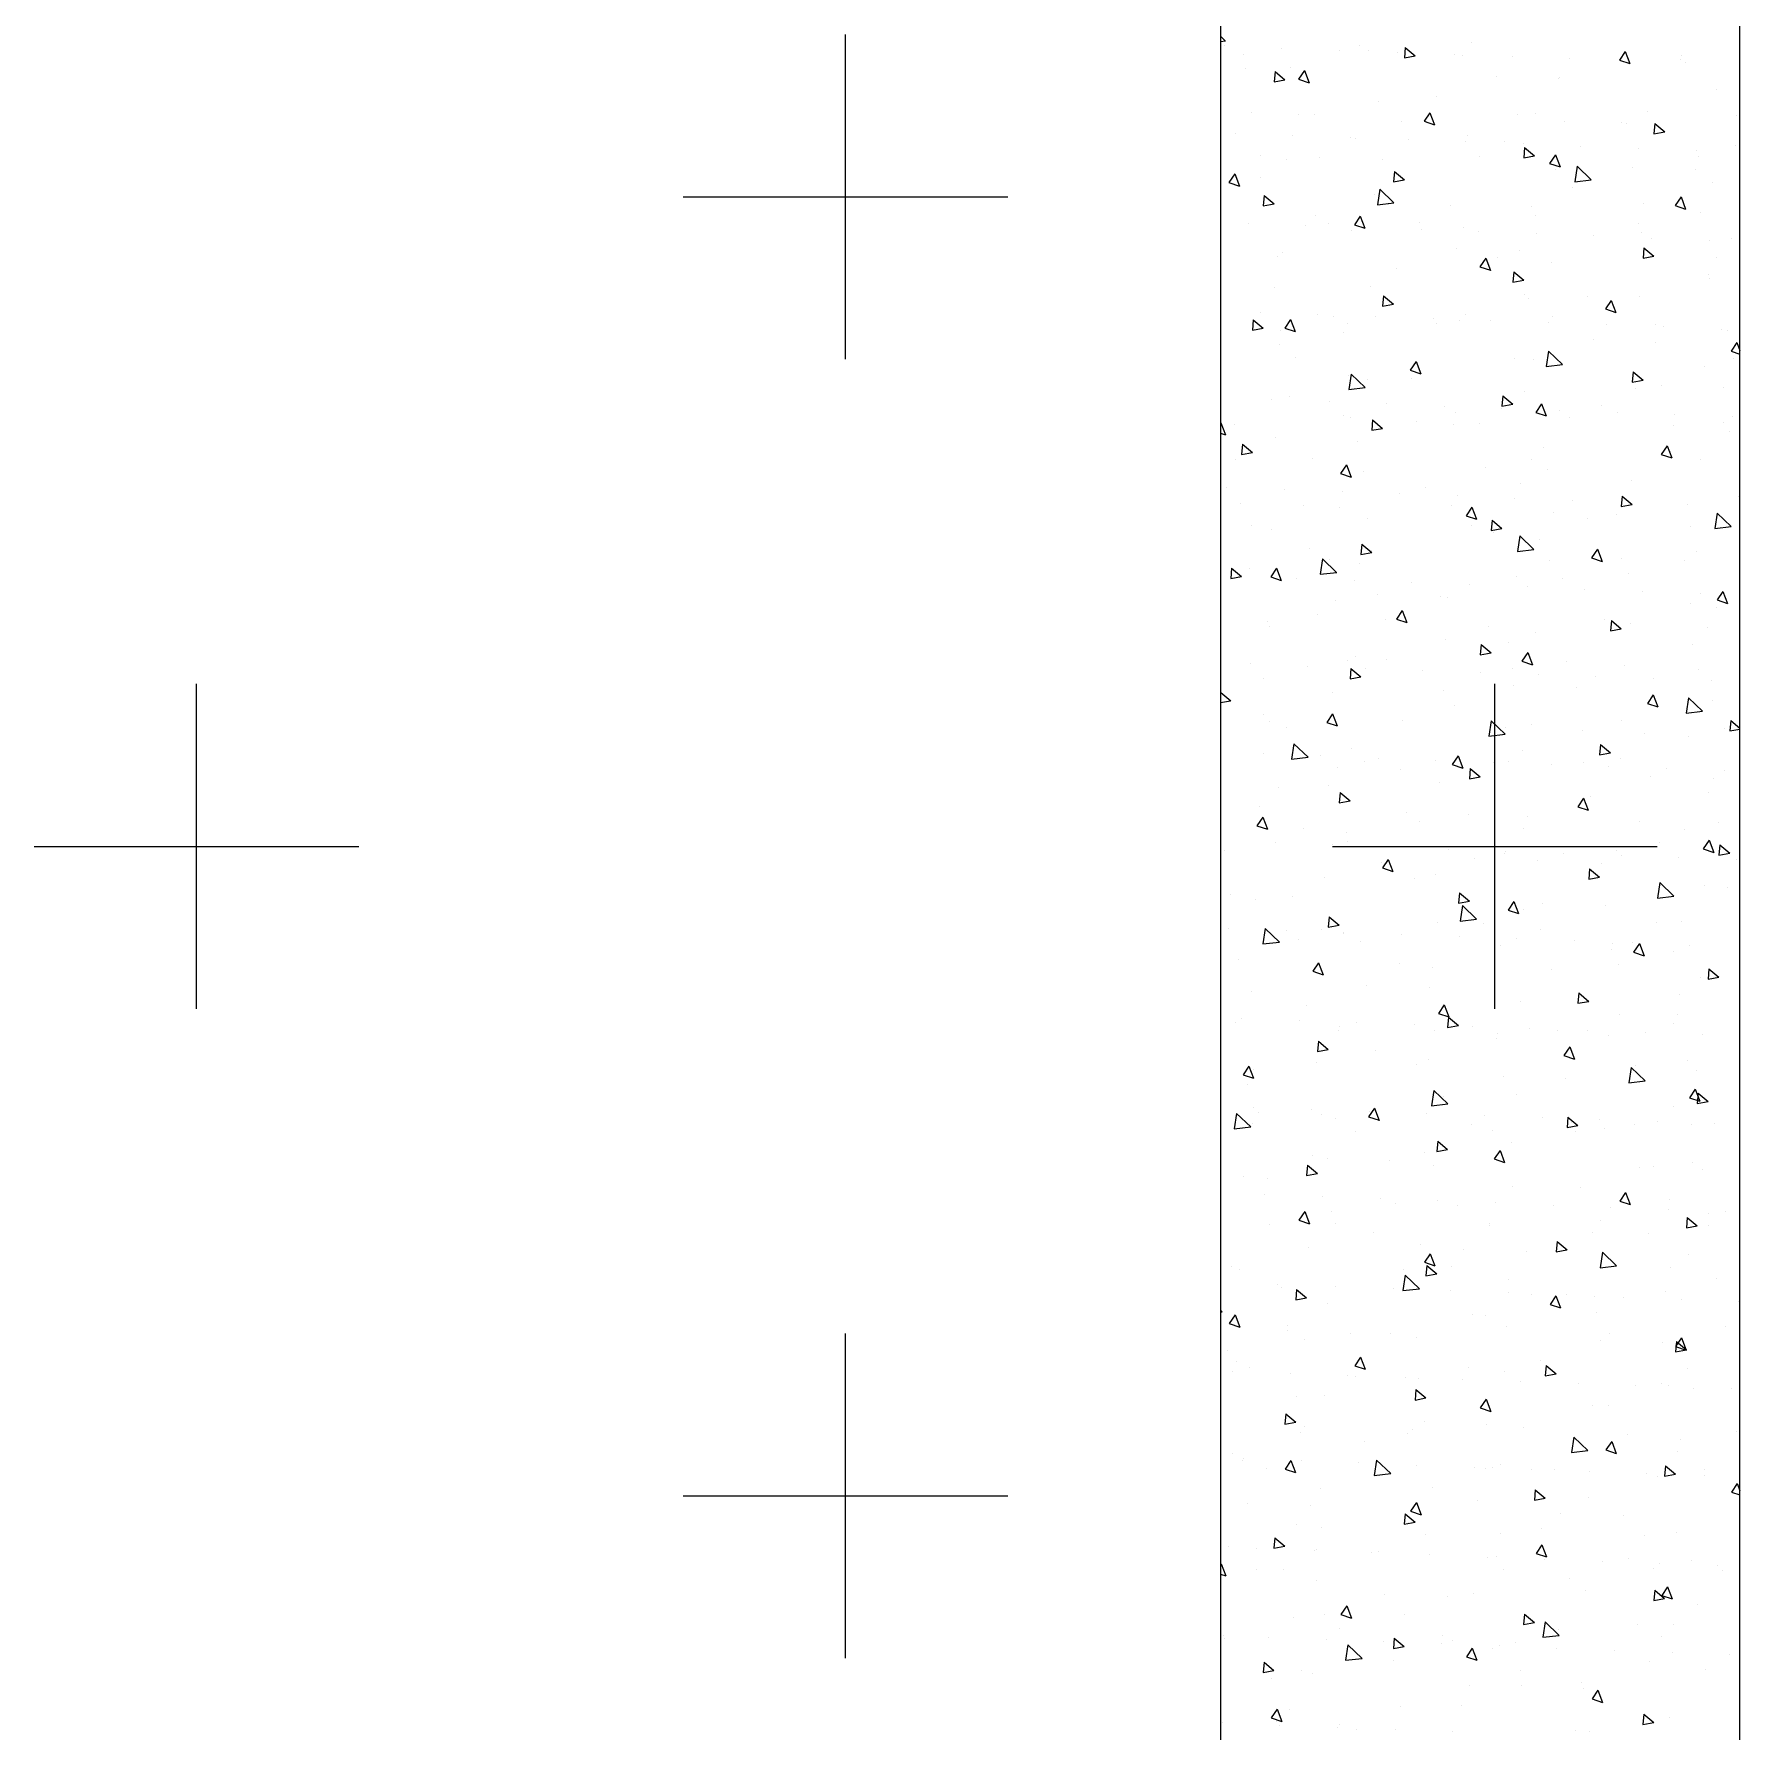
# Model space of a CAD drawing. Header units: millimetres. Extents: x 331487 to 517269, y 198509 to 399936.
# Drawn here: x 413910 to 414895, y 384957 to 385937 of the extents above; entities that cross this region are included whole.
import ezdxf

# ---------------------------------------------------------------- set-up
doc = ezdxf.new("R2010")
doc.units = ezdxf.units.MM
doc.header["$MEASUREMENT"] = 0
doc.layers.add('BEAM', color=1, linetype='Continuous', lineweight=5)
doc.layers.add('COLUMN', color=6, linetype='Continuous')

msp = doc.modelspace()

# ---------------------------------------------------------------- linework, layer by layer
at = {"layer": 'BEAM', "color": 253, "linetype": 'Continuous', "ltscale": 750}
for p, q in [((414378.55, 385749.49), (414378.55, 385936.99)), ((414284.8, 385843.24), (414472.3, 385843.24)), ((414003.55, 385374.49), (414003.55, 385561.99)), ((414753.55, 385374.49), (414753.55, 385561.99)), ((413909.8, 385468.24), (414097.3, 385468.24)), ((414659.8, 385468.24), (414847.3, 385468.24)), ((414378.55, 384999.49), (414378.55, 385186.99)), ((414284.8, 385093.24), (414472.3, 385093.24))]:
    msp.add_line(p, q, dxfattribs=at)
at = {"layer": 'COLUMN'}
for p, q in [((414595.13, 386854.03), (414595.13, 383579.03)), ((414895.13, 383579.03), (414895.13, 386854.03))]:
    msp.add_line(p, q, dxfattribs=at)
at = {"layer": 'COLUMN', "color": 2, "linetype": 'Continuous'}
for p, q in [((414595.13, 385936), (414597.9, 385933.34)), ((414595.13, 385933.01), (414597.91, 385933.34)), ((414597.2, 385930.45), (414597.2, 385930.45)), ((414608.2, 385925.23), (414608.2, 385925.23)), ((414630.49, 385929.24), (414630.49, 385929.24)), ((414663.78, 385928.02), (414663.78, 385928.02)), ((414675.34, 385930.54), (414675.34, 385930.54)), ((414680.41, 385927.8), (414680.41, 385927.8)), ((414697.07, 385926.81), (414697.07, 385926.81)), ((414701.84, 385929.62), (414701.31, 385923.64)), ((414701.31, 385923.65), (414707.58, 385924.8)), ((414701.84, 385929.62), (414707.58, 385924.8)), ((414730.36, 385925.59), (414730.36, 385925.59)), ((414734.83, 385924.94), (414734.83, 385924.94)), ((414739.87, 385932.15), (414739.87, 385932.15)), ((414763.65, 385924.37), (414763.65, 385924.37)), ((414828.86, 385927.24), (414825.51, 385922.26)), ((414828.86, 385927.24), (414831.55, 385920.24)), ((414861.46, 385924.64), (414861.46, 385924.64)), ((414894.89, 385926.27), (414894.89, 385926.27)), ((414609.84, 385917.26), (414609.84, 385917.26)), ((414626.62, 385915.75), (414626.1, 385909.77)), ((414626.62, 385915.75), (414632.36, 385910.93)), ((414635.69, 385918.14), (414635.69, 385918.14)), ((414643.57, 385916.21), (414640.22, 385911.23)), ((414643.57, 385916.21), (414646.26, 385909.21)), ((414796.94, 385923.16), (414796.94, 385923.16)), ((414825.51, 385922.27), (414831.55, 385920.24)), ((414830.23, 385921.94), (414830.23, 385921.94)), ((414861.02, 385922.33), (414861.02, 385922.33)), ((414863.51, 385920.73), (414863.51, 385920.73)), ((414626.09, 385909.77), (414632.36, 385910.93)), ((414640.22, 385911.24), (414646.26, 385909.21)), ((414754.3, 385913.06), (414754.3, 385913.06)), ((414790.45, 385911.79), (414790.45, 385911.79)), ((414790.7, 385912.26), (414790.7, 385912.26)), ((414881.46, 385905.19), (414881.46, 385905.19)), ((414686.52, 385898.24), (414686.52, 385898.24)), ((414719.85, 385901.5), (414719.85, 385901.5)), ((414613.13, 385892.23), (414613.13, 385892.23)), ((414640.17, 385890.87), (414640.17, 385890.87)), ((414649.28, 385890.96), (414649.28, 385890.96)), ((414699.84, 385886.75), (414699.84, 385886.75)), ((414716.09, 385891.88), (414712.73, 385886.9)), ((414712.73, 385886.91), (414718.77, 385884.88)), ((414716.09, 385891.88), (414718.78, 385884.88)), ((414766.8, 385890.58), (414766.8, 385890.58)), ((414777.27, 385891.17), (414777.27, 385891.17)), ((414793.74, 385886.76), (414793.74, 385886.76)), ((414826.47, 385886.45), (414826.47, 385886.45)), ((414829.89, 385885.48), (414829.89, 385885.48)), ((414841.8, 385892.78), (414841.8, 385892.78)), ((414846, 385885.65), (414845.48, 385879.67)), ((414846, 385885.65), (414851.75, 385880.82)), ((414893.43, 385890.28), (414893.43, 385890.28)), ((414603.6, 385879.94), (414603.6, 385879.94)), ((414636.89, 385878.73), (414636.89, 385878.73)), ((414670.18, 385877.51), (414670.18, 385877.51)), ((414673.09, 385877.16), (414673.09, 385877.16)), ((414703.47, 385876.3), (414703.47, 385876.3)), ((414736.76, 385875.08), (414736.76, 385875.08)), ((414737.62, 385878.77), (414737.62, 385878.77)), ((414759.29, 385875.19), (414759.29, 385875.19)), ((414845.47, 385879.67), (414851.74, 385880.83)), ((414618.21, 385866.91), (414618.21, 385866.91)), ((414652.58, 385865.92), (414652.58, 385865.92)), ((414744.84, 385866.62), (414744.84, 385866.62)), ((414770.05, 385873.86), (414770.05, 385873.86)), ((414770.25, 385865.79), (414776.52, 385866.95)), ((414770.78, 385871.77), (414770.26, 385865.79)), ((414770.78, 385871.77), (414776.53, 385866.95)), ((414788.6, 385867.55), (414785.25, 385862.57)), ((414788.6, 385867.55), (414791.29, 385860.54)), ((414803.34, 385872.65), (414803.34, 385872.65)), ((414836.63, 385871.43), (414836.63, 385871.43)), ((414869.92, 385870.22), (414869.92, 385870.22)), ((414871.47, 385866.32), (414871.47, 385866.32)), ((414892.63, 385872.89), (414892.63, 385872.89)), ((414603.31, 385856.52), (414599.96, 385851.54)), ((414603.31, 385856.52), (414606, 385849.52)), ((414633.43, 385864.76), (414633.43, 385864.76)), ((414688.72, 385864.65), (414688.72, 385864.65)), ((414695.56, 385857.9), (414695.04, 385851.92)), ((414695.56, 385857.9), (414701.31, 385853.07)), ((414785.25, 385862.58), (414791.29, 385860.55)), ((414788.45, 385858.87), (414788.45, 385858.87)), ((414801.17, 385860.92), (414799.79, 385852.02)), ((414801.16, 385860.92), (414809.28, 385853.13)), ((414833.18, 385860.45), (414833.18, 385860.45)), ((414869.33, 385859.18), (414869.33, 385859.18)), ((414599.95, 385851.55), (414606, 385849.52)), ((414618.12, 385854.36), (414618.12, 385854.36)), ((414687.2, 385847.66), (414685.82, 385838.76)), ((414687.2, 385847.66), (414695.32, 385839.87)), ((414695.03, 385851.92), (414701.3, 385853.08)), ((414798.73, 385848.88), (414798.73, 385848.88)), ((414799.79, 385852.02), (414809.28, 385853.13)), ((414879.2, 385851.8), (414879.2, 385851.8)), ((414619.81, 385838.04), (414626.08, 385839.2)), ((414620.34, 385844.02), (414619.82, 385838.04)), ((414620.34, 385844.02), (414626.09, 385839.2)), ((414684.26, 385844.86), (414684.26, 385844.86)), ((414685.82, 385838.76), (414695.32, 385839.87)), ((414692.02, 385839.61), (414692.02, 385839.61)), ((414728.16, 385838.34), (414728.16, 385838.34)), ((414775.02, 385837.79), (414775.02, 385837.79)), ((414839.55, 385839.4), (414839.55, 385839.4)), ((414861.12, 385843.21), (414857.76, 385838.24)), ((414857.76, 385838.24), (414863.8, 385836.22)), ((414861.12, 385843.21), (414863.81, 385836.21)), ((414611.1, 385828.01), (414611.1, 385828.01)), ((414644.39, 385826.79), (414644.39, 385826.79)), ((414650.18, 385832.56), (414650.18, 385832.56)), ((414657.56, 385828.05), (414657.56, 385828.05)), ((414675.83, 385832.19), (414672.47, 385827.21)), ((414672.47, 385827.22), (414678.51, 385825.19)), ((414675.83, 385832.19), (414678.51, 385825.19)), ((414677.68, 385825.57), (414677.68, 385825.57)), ((414709.85, 385828.43), (414709.85, 385828.43)), ((414776.81, 385832.26), (414776.81, 385832.26)), ((414836.48, 385828.13), (414836.48, 385828.13)), ((414872.63, 385834.14), (414872.63, 385834.14)), ((414670.83, 385823.78), (414670.83, 385823.78)), ((414710.97, 385824.36), (414710.97, 385824.36)), ((414735.36, 385825.39), (414735.36, 385825.39)), ((414744.26, 385823.14), (414744.26, 385823.14)), ((414777.55, 385821.93), (414777.55, 385821.93)), ((414810.84, 385820.71), (414810.84, 385820.71)), ((414838.17, 385822.58), (414838.17, 385822.58)), ((414844.12, 385819.49), (414844.12, 385819.49)), ((414877.41, 385818.28), (414877.41, 385818.28)), ((414890.38, 385819.51), (414890.38, 385819.51)), ((414628.22, 385808.59), (414628.22, 385808.59)), ((414631.18, 385811.37), (414631.18, 385811.37)), ((414731.46, 385813.31), (414731.46, 385813.31)), ((414748.34, 385807.86), (414744.99, 385802.88)), ((414748.34, 385807.86), (414751.03, 385800.85)), ((414754.85, 385808.3), (414754.85, 385808.3)), ((414767.6, 385812.04), (414767.6, 385812.04)), ((414839.73, 385813.92), (414839.2, 385807.94)), ((414839.2, 385807.94), (414845.46, 385809.1)), ((414839.73, 385813.92), (414845.47, 385809.1)), ((414881.48, 385808), (414881.48, 385808)), ((414697, 385801.74), (414697, 385801.74)), ((414744.98, 385802.88), (414751.03, 385800.86)), ((414764.51, 385800.04), (414763.98, 385794.07)), ((414764.51, 385800.04), (414770.25, 385795.22)), ((414786.19, 385805.49), (414786.19, 385805.49)), ((414876.95, 385798.42), (414876.95, 385798.42)), ((414877.61, 385796.27), (414877.61, 385796.27)), ((414626.43, 385791.2), (414626.43, 385791.2)), ((414682.01, 385791.48), (414682.01, 385791.48)), ((414689.29, 385786.17), (414688.76, 385780.19)), ((414689.29, 385786.17), (414695.03, 385781.35)), ((414763.98, 385794.07), (414770.25, 385795.23)), ((414770.9, 385787), (414770.9, 385787)), ((414618.14, 385776.66), (414618.14, 385776.66)), ((414688.76, 385780.19), (414695.03, 385781.35)), ((414772.76, 385784.41), (414772.76, 385784.41)), ((414807.04, 385785.73), (414807.04, 385785.73)), ((414820.86, 385783.52), (414817.5, 385778.55)), ((414817.5, 385778.55), (414823.54, 385776.53)), ((414820.86, 385783.52), (414823.54, 385776.52)), ((414837.29, 385786.02), (414837.29, 385786.02)), ((414614.07, 385772.29), (414613.54, 385766.32)), ((414613.54, 385766.32), (414619.81, 385767.47)), ((414614.07, 385772.29), (414619.81, 385767.47)), ((414635.56, 385772.5), (414632.21, 385767.52)), ((414632.21, 385767.53), (414638.25, 385765.5)), ((414635.56, 385772.5), (414638.25, 385765.49)), ((414651.43, 385775.45), (414651.43, 385775.45)), ((414660.19, 385774.24), (414660.19, 385774.24)), ((414668.58, 385770.39), (414668.58, 385770.39)), ((414684.72, 385774.23), (414684.72, 385774.23)), ((414718.01, 385773.01), (414718.01, 385773.01)), ((414719.86, 385770.11), (414719.86, 385770.11)), ((414733.11, 385772), (414733.11, 385772)), ((414736.44, 385775.43), (414736.44, 385775.43)), ((414751.3, 385771.8), (414751.3, 385771.8)), ((414784.59, 385770.58), (414784.59, 385770.58)), ((414786.82, 385773.94), (414786.82, 385773.94)), ((414817.88, 385769.37), (414817.88, 385769.37)), ((414846.49, 385769.81), (414846.49, 385769.81)), ((414851.17, 385768.15), (414851.17, 385768.15)), ((414884.46, 385766.93), (414884.46, 385766.93)), ((414628.92, 385757.99), (414628.92, 385757.99)), ((414629.73, 385766.17), (414629.73, 385766.17)), ((414665.88, 385764.89), (414665.88, 385764.89)), ((414810.34, 385760.69), (414810.34, 385760.69)), ((414846.49, 385759.42), (414846.49, 385759.42)), ((414888.12, 385766.12), (414888.12, 385766.12)), ((414893.37, 385759.19), (414890.02, 385754.22)), ((414893.37, 385759.19), (414895.13, 385754.6)), ((414595.28, 385754.6), (414595.28, 385754.6)), ((414638.23, 385750.28), (414638.23, 385750.28)), ((414708.08, 385748.16), (414704.72, 385743.19)), ((414708.08, 385748.16), (414710.77, 385741.16)), ((414764.86, 385749.98), (414764.86, 385749.98)), ((414775.88, 385749.13), (414775.88, 385749.13)), ((414784.61, 385754.19), (414783.24, 385745.3)), ((414783.94, 385752.11), (414783.94, 385752.11)), ((414784.61, 385754.2), (414792.73, 385746.41)), ((414890.01, 385754.22), (414895.13, 385752.5)), ((414891.49, 385749.69), (414891.49, 385749.69)), ((414669.17, 385739.86), (414669.17, 385739.86)), ((414670.65, 385740.93), (414669.27, 385732.04)), ((414670.65, 385740.94), (414678.76, 385733.15)), ((414679.75, 385738.1), (414679.75, 385738.1)), ((414704.72, 385743.19), (414710.76, 385741.17)), ((414705.32, 385738.59), (414705.32, 385738.59)), ((414783.24, 385745.3), (414792.73, 385746.4)), ((414832.92, 385736.22), (414839.19, 385737.37)), ((414833.45, 385742.19), (414832.93, 385736.22)), ((414833.45, 385742.19), (414839.2, 385737.37)), ((414874.69, 385745.04), (414874.69, 385745.04)), ((414634.72, 385728.29), (414634.72, 385728.29)), ((414669.27, 385732.04), (414678.77, 385733.14)), ((414758.23, 385728.32), (414757.71, 385722.34)), ((414758.23, 385728.32), (414763.98, 385723.5)), ((414770.51, 385731.02), (414770.51, 385731.02)), ((414835.04, 385732.64), (414835.04, 385732.64)), ((414849.78, 385734.39), (414849.78, 385734.39)), ((414885.93, 385733.11), (414885.93, 385733.11)), ((414624.54, 385726.15), (414624.54, 385726.15)), ((414657.83, 385724.93), (414657.83, 385724.93)), ((414691.12, 385723.72), (414691.12, 385723.72)), ((414724.41, 385722.5), (414724.41, 385722.5)), ((414730.85, 385718.62), (414730.85, 385718.62)), ((414757.7, 385722.34), (414763.97, 385723.5)), ((414757.7, 385721.29), (414757.7, 385721.29)), ((414780.59, 385723.83), (414777.24, 385718.86)), ((414777.24, 385718.86), (414783.28, 385716.83)), ((414780.59, 385723.83), (414783.28, 385716.83)), ((414790.99, 385720.07), (414790.99, 385720.07)), ((414815.33, 385722.82), (414815.33, 385722.82)), ((414824.28, 385718.85), (414824.28, 385718.85)), ((414857.57, 385717.64), (414857.57, 385717.64)), ((414595.3, 385712.81), (414595.13, 385712.55)), ((414595.3, 385712.81), (414597.99, 385705.8)), ((414603.24, 385712.08), (414603.24, 385712.08)), ((414666.32, 385717.01), (414666.32, 385717.01)), ((414670.2, 385715.92), (414670.2, 385715.92)), ((414682.48, 385708.47), (414688.75, 385709.62)), ((414683.01, 385714.44), (414682.49, 385708.47)), ((414683.01, 385714.44), (414688.76, 385709.62)), ((414708.61, 385713.55), (414708.61, 385713.55)), ((414729.87, 385711.79), (414729.87, 385711.79)), ((414744.76, 385712.28), (414744.76, 385712.28)), ((414796.83, 385715.62), (414796.83, 385715.62)), ((414856.5, 385711.5), (414856.5, 385711.5)), ((414885.87, 385712.74), (414885.87, 385712.74)), ((414889.22, 385708.08), (414889.22, 385708.08)), ((414890.86, 385716.42), (414890.86, 385716.42)), ((414595.13, 385706.77), (414597.99, 385705.81)), ((414607.79, 385700.57), (414607.27, 385694.59)), ((414607.79, 385700.57), (414613.54, 385695.75)), ((414626.67, 385704.61), (414626.67, 385704.61)), ((414674.16, 385701.99), (414674.16, 385701.99)), ((414781.68, 385698.73), (414781.68, 385698.73)), ((414853.11, 385699.5), (414849.75, 385694.53)), ((414853.11, 385699.5), (414855.8, 385692.5)), ((414603.59, 385691.45), (414603.59, 385691.45)), ((414607.26, 385694.59), (414613.53, 385695.75)), ((414648.24, 385691.96), (414648.24, 385691.96)), ((414667.82, 385688.47), (414664.46, 385683.5)), ((414667.82, 385688.47), (414670.5, 385681.47)), ((414774.87, 385691.66), (414774.87, 385691.66)), ((414849.75, 385694.53), (414855.79, 385692.5)), ((414854.77, 385696.51), (414854.77, 385696.51)), ((414872.44, 385691.66), (414872.44, 385691.66)), ((414664.46, 385683.5), (414670.5, 385681.48)), ((414677.5, 385684.71), (414677.5, 385684.71)), ((414748.05, 385687.25), (414748.05, 385687.25)), ((414768.25, 385677.64), (414768.25, 385677.64)), ((414784.2, 385685.97), (414784.2, 385685.97)), ((414832.78, 385679.25), (414832.78, 385679.25)), ((414598.75, 385675.43), (414598.75, 385675.43)), ((414632.04, 385674.21), (414632.04, 385674.21)), ((414665.33, 385673), (414665.33, 385673)), ((414698.62, 385671.78), (414698.62, 385671.78)), ((414713.6, 385675.68), (414713.6, 385675.68)), ((414731.91, 385670.56), (414731.91, 385670.56)), ((414765.2, 385669.35), (414765.2, 385669.35)), ((414798.49, 385668.13), (414798.49, 385668.13)), ((414827.17, 385670.47), (414826.65, 385664.49)), ((414827.17, 385670.47), (414832.92, 385665.65)), ((414894.21, 385670.21), (414894.21, 385670.21)), ((414606.89, 385666.41), (414606.89, 385666.41)), ((414643.03, 385665.14), (414643.03, 385665.14)), ((414664.06, 385663.63), (414664.06, 385663.63)), ((414728.6, 385665.24), (414728.6, 385665.24)), ((414740.33, 385664.14), (414736.98, 385659.17)), ((414736.98, 385659.17), (414743.02, 385657.14)), ((414740.33, 385664.14), (414743.02, 385657.14)), ((414787.49, 385660.94), (414787.49, 385660.94)), ((414823.64, 385659.67), (414823.64, 385659.67)), ((414826.65, 385664.49), (414832.91, 385665.65)), ((414831.78, 385666.92), (414831.78, 385666.92)), ((414865.07, 385665.7), (414865.07, 385665.7)), ((414882.03, 385660.73), (414880.65, 385651.83)), ((414882.02, 385660.73), (414890.14, 385652.94)), ((414883.61, 385659.36), (414883.61, 385659.36)), ((414613.25, 385653.77), (414613.25, 385653.77)), ((414624.41, 385651.23), (414624.41, 385651.23)), ((414680.21, 385657.6), (414680.21, 385657.6)), ((414739.88, 385653.47), (414739.88, 385653.47)), ((414751.96, 385656.59), (414751.43, 385650.61)), ((414751.43, 385650.62), (414757.7, 385651.77)), ((414751.96, 385656.59), (414757.7, 385651.77)), ((414753.04, 385649.37), (414753.04, 385649.37)), ((414806.84, 385657.31), (414806.84, 385657.31)), ((414866.51, 385653.18), (414866.51, 385653.18)), ((414880.65, 385651.83), (414890.14, 385652.94)), ((414646.33, 385640.1), (414646.33, 385640.1)), ((414676.74, 385642.72), (414676.21, 385636.74)), ((414676.74, 385642.72), (414682.48, 385637.9)), ((414682.47, 385638.83), (414682.47, 385638.83)), ((414768.06, 385647.47), (414766.68, 385638.57)), ((414766.68, 385638.57), (414776.18, 385639.68)), ((414768.06, 385647.47), (414776.18, 385639.68)), ((414779.43, 385645.35), (414779.43, 385645.35)), ((414812.85, 385639.81), (414809.49, 385634.84)), ((414812.85, 385639.81), (414815.53, 385632.81)), ((414870.18, 385638.27), (414870.18, 385638.27)), ((414601.52, 385628.84), (414600.99, 385622.86)), ((414601.52, 385628.84), (414607.26, 385624.02)), ((414611.87, 385628.54), (414611.87, 385628.54)), ((414627.55, 385628.78), (414624.2, 385623.81)), ((414627.55, 385628.78), (414630.24, 385621.78)), ((414654.1, 385634.21), (414652.72, 385625.32)), ((414654.1, 385634.21), (414662.21, 385626.43)), ((414658.25, 385633.64), (414658.25, 385633.64)), ((414675.24, 385631.33), (414675.24, 385631.33)), ((414676.21, 385636.74), (414682.48, 385637.9)), ((414784.88, 385633.34), (414784.88, 385633.34)), ((414809.49, 385634.84), (414815.53, 385632.81)), ((414826.94, 385634.63), (414826.94, 385634.63)), ((414863.08, 385633.36), (414863.08, 385633.36)), ((414600.99, 385622.87), (414607.26, 385624.02)), ((414605.79, 385624.08), (414605.79, 385624.08)), ((414624.2, 385623.81), (414630.24, 385621.78)), ((414639.08, 385622.87), (414639.08, 385622.87)), ((414652.72, 385625.32), (414662.22, 385626.42)), ((414672.37, 385621.65), (414672.37, 385621.65)), ((414705.66, 385620.44), (414705.66, 385620.44)), ((414738.95, 385619.22), (414738.95, 385619.22)), ((414765.99, 385624.26), (414765.99, 385624.26)), ((414792.48, 385623.07), (414792.48, 385623.07)), ((414830.53, 385625.87), (414830.53, 385625.87)), ((414661.81, 385610.25), (414661.81, 385610.25)), ((414685.77, 385613.8), (414685.77, 385613.8)), ((414721.91, 385612.52), (414721.91, 385612.52)), ((414726.34, 385611.86), (414726.34, 385611.86)), ((414772.24, 385618), (414772.24, 385618)), ((414805.53, 385616.79), (414805.53, 385616.79)), ((414838.82, 385615.57), (414838.82, 385615.57)), ((414872.11, 385614.36), (414872.11, 385614.36)), ((414885.36, 385615.48), (414882.01, 385610.51)), ((414882.01, 385610.51), (414888.05, 385608.48)), ((414885.36, 385615.48), (414888.05, 385608.48)), ((414651.31, 385602.23), (414651.31, 385602.23)), ((414690.22, 385599.28), (414690.22, 385599.28)), ((414700.07, 385604.45), (414696.71, 385599.48)), ((414696.71, 385599.48), (414702.76, 385597.45)), ((414700.07, 385604.45), (414702.76, 385597.45)), ((414816.85, 385598.99), (414816.85, 385598.99)), ((414866.38, 385608.32), (414866.38, 385608.32)), ((414881.36, 385605.98), (414881.36, 385605.98)), ((414622.15, 385597.84), (414622.15, 385597.84)), ((414623.26, 385595.45), (414623.26, 385595.45)), ((414749.89, 385595.15), (414749.89, 385595.15)), ((414777.17, 385591.96), (414777.17, 385591.96)), ((414820.37, 385592.77), (414826.64, 385593.92)), ((414820.9, 385598.74), (414820.38, 385592.76)), ((414820.9, 385598.74), (414826.65, 385593.92)), ((414831.92, 385596.76), (414831.92, 385596.76)), ((414876.52, 385594.86), (414876.52, 385594.86)), ((414725.21, 385587.49), (414725.21, 385587.49)), ((414745.15, 385578.89), (414751.42, 385580.05)), ((414745.68, 385584.87), (414745.16, 385578.89)), ((414745.68, 385584.87), (414751.43, 385580.05)), ((414761.35, 385586.22), (414761.35, 385586.22)), ((414772.58, 385580.12), (414769.23, 385575.15)), ((414772.58, 385580.12), (414775.27, 385573.12)), ((414867.93, 385584.89), (414867.93, 385584.89)), ((414612.19, 385573.57), (414612.19, 385573.57)), ((414645.48, 385572.36), (414645.48, 385572.36)), ((414668.27, 385575.32), (414668.27, 385575.32)), ((414670.46, 385570.99), (414669.94, 385565.01)), ((414670.46, 385570.99), (414676.21, 385566.17)), ((414672.99, 385577.95), (414672.99, 385577.95)), ((414678.77, 385571.14), (414678.77, 385571.14)), ((414690.75, 385575.92), (414690.75, 385575.92)), ((414712.06, 385569.93), (414712.06, 385569.93)), ((414763.74, 385570.88), (414763.74, 385570.88)), ((414769.23, 385575.15), (414775.27, 385573.12)), ((414794.89, 385575.03), (414794.89, 385575.03)), ((414828.27, 385572.49), (414828.27, 385572.49)), ((414871.36, 385570.45), (414871.36, 385570.45)), ((414620.19, 385565.38), (414620.19, 385565.38)), ((414669.93, 385565.02), (414676.2, 385566.17)), ((414745.35, 385568.71), (414745.35, 385568.71)), ((414764.65, 385561.18), (414764.65, 385561.18)), ((414778.64, 385567.49), (414778.64, 385567.49)), ((414800.8, 385559.91), (414800.8, 385559.91)), ((414811.93, 385566.28), (414811.93, 385566.28)), ((414845.22, 385565.06), (414845.22, 385565.06)), ((414878.51, 385563.85), (414878.51, 385563.85)), ((414595.24, 385557.12), (414595.13, 385555.86)), ((414595.13, 385551.22), (414600.98, 385552.3)), ((414595.24, 385557.12), (414600.99, 385552.3)), ((414659.55, 385556.86), (414659.55, 385556.86)), ((414724.09, 385558.48), (414724.09, 385558.48)), ((414730.2, 385549.62), (414730.2, 385549.62)), ((414845.1, 385555.79), (414841.74, 385550.81)), ((414841.74, 385550.82), (414847.79, 385548.79)), ((414845.1, 385555.79), (414847.79, 385548.79)), ((414865.47, 385554), (414864.1, 385545.11)), ((414865.47, 385554.01), (414873.59, 385546.22)), ((414879.1, 385552.59), (414879.1, 385552.59)), ((414619.9, 385544.46), (414619.9, 385544.46)), ((414623.48, 385540.35), (414623.48, 385540.35)), ((414659.81, 385544.76), (414656.45, 385539.79)), ((414656.45, 385539.79), (414662.49, 385537.76)), ((414659.81, 385544.76), (414662.5, 385537.76)), ((414700.23, 385540.96), (414700.23, 385540.96)), ((414751.51, 385540.74), (414750.13, 385531.85)), ((414751.51, 385540.75), (414759.62, 385532.96)), ((414826.86, 385540.67), (414826.86, 385540.67)), ((414864.1, 385545.11), (414873.59, 385546.21)), ((414889.84, 385540.89), (414889.32, 385534.91)), ((414889.84, 385540.89), (414895.13, 385536.45)), ((414633.27, 385537.13), (414633.27, 385537.13)), ((414659.63, 385539.08), (414659.63, 385539.08)), ((414750.13, 385531.85), (414759.63, 385532.95)), ((414759.9, 385536.83), (414759.9, 385536.83)), ((414774.92, 385538.58), (414774.92, 385538.58)), ((414804.09, 385534.88), (414804.09, 385534.88)), ((414840.24, 385533.6), (414840.24, 385533.6)), ((414865.67, 385531.51), (414865.67, 385531.51)), ((414886.53, 385536.54), (414886.53, 385536.54)), ((414889.32, 385534.91), (414895.13, 385535.99)), ((414619.69, 385521.64), (414619.69, 385521.64)), ((414637.55, 385527.49), (414636.17, 385518.59)), ((414637.54, 385527.49), (414645.66, 385519.7)), ((414652.98, 385520.42), (414652.98, 385520.42)), ((414670.73, 385524.57), (414670.73, 385524.57)), ((414732.32, 385520.43), (414728.97, 385515.46)), ((414732.32, 385520.43), (414735.01, 385513.43)), ((414769.64, 385523.31), (414769.64, 385523.31)), ((414814.62, 385527.02), (414814.1, 385521.04)), ((414814.1, 385521.04), (414820.36, 385522.2)), ((414814.62, 385527.02), (414820.37, 385522.19)), ((414636.17, 385518.59), (414645.66, 385519.7)), ((414662.92, 385514.04), (414662.92, 385514.04)), ((414678.28, 385517), (414678.28, 385517)), ((414686.27, 385519.2), (414686.27, 385519.2)), ((414699.07, 385512.77), (414699.07, 385512.77)), ((414719.56, 385517.99), (414719.56, 385517.99)), ((414728.97, 385515.46), (414735.01, 385513.43)), ((414739.41, 385513.14), (414738.88, 385507.16)), ((414739.41, 385513.14), (414745.15, 385508.32)), ((414752.85, 385516.77), (414752.85, 385516.77)), ((414761.48, 385517.5), (414761.48, 385517.5)), ((414786.14, 385515.56), (414786.14, 385515.56)), ((414804.91, 385516.71), (414804.91, 385516.71)), ((414819.43, 385514.34), (414819.43, 385514.34)), ((414826.02, 385519.11), (414826.02, 385519.11)), ((414852.72, 385513.12), (414852.72, 385513.12)), ((414886.01, 385511.91), (414886.01, 385511.91)), ((414628.47, 385502.48), (414628.47, 385502.48)), ((414657.3, 385503.48), (414657.3, 385503.48)), ((414721.83, 385505.09), (414721.83, 385505.09)), ((414738.88, 385507.16), (414745.14, 385508.32)), ((414843.53, 385508.57), (414843.53, 385508.57)), ((414879.68, 385507.3), (414879.68, 385507.3)), ((414617.64, 385491.08), (414617.64, 385491.08)), ((414664.19, 385499.26), (414663.66, 385493.29)), ((414663.66, 385493.29), (414669.93, 385494.45)), ((414664.19, 385499.27), (414669.93, 385494.44)), ((414804.84, 385496.1), (414801.48, 385491.12)), ((414801.48, 385491.13), (414807.52, 385489.1)), ((414804.84, 385496.1), (414807.53, 385489.1)), ((414809.08, 385497), (414809.08, 385497)), ((414876.85, 385499.21), (414876.85, 385499.21)), ((414619.55, 385485.07), (414616.19, 385480.1)), ((414619.55, 385485.07), (414622.23, 385478.07)), ((414702.36, 385487.74), (414702.36, 385487.74)), ((414710.24, 385482.64), (414710.24, 385482.64)), ((414738.51, 385486.46), (414738.51, 385486.46)), ((414772.66, 385485.2), (414772.66, 385485.2)), ((414836.87, 385482.35), (414836.87, 385482.35)), ((414882.97, 385482.26), (414882.97, 385482.26)), ((414616.19, 385480.1), (414622.23, 385478.07)), ((414643.28, 385478.81), (414643.28, 385478.81)), ((414667.91, 385476.17), (414667.91, 385476.17)), ((414668.47, 385471.18), (414668.47, 385471.18)), ((414769.91, 385478.52), (414769.91, 385478.52)), ((414863.41, 385478.13), (414863.41, 385478.13)), ((414877.35, 385471.77), (414874, 385466.79)), ((414877.35, 385471.77), (414880.04, 385464.76)), ((414597.34, 385465.63), (414597.34, 385465.63)), ((414626.73, 385470.29), (414626.73, 385470.29)), ((414660.02, 385469.08), (414660.02, 385469.08)), ((414693.31, 385467.86), (414693.31, 385467.86)), ((414726.6, 385466.64), (414726.6, 385466.64)), ((414741.81, 385461.43), (414741.81, 385461.43)), ((414759.23, 385464.11), (414759.23, 385464.11)), ((414759.89, 385465.43), (414759.89, 385465.43)), ((414793.18, 385464.21), (414793.18, 385464.21)), ((414823.76, 385465.72), (414823.76, 385465.72)), ((414826.47, 385463), (414826.47, 385463)), ((414848.52, 385470.7), (414848.52, 385470.7)), ((414859.76, 385461.78), (414859.76, 385461.78)), ((414874, 385466.8), (414880.04, 385464.77)), ((414883.04, 385463.19), (414889.31, 385464.35)), ((414883.57, 385469.16), (414883.05, 385463.19)), ((414883.57, 385469.16), (414889.31, 385464.34)), ((414688.29, 385458.68), (414688.29, 385458.68)), ((414688.7, 385455.77), (414694.75, 385453.74)), ((414692.06, 385460.74), (414688.71, 385455.76)), ((414692.06, 385460.74), (414694.75, 385453.74)), ((414719.57, 385451.71), (414719.57, 385451.71)), ((414777.95, 385460.16), (414777.95, 385460.16)), ((414808.35, 385455.29), (414807.83, 385449.31)), ((414808.35, 385455.29), (414814.09, 385450.47)), ((414814.92, 385458.39), (414814.92, 385458.39)), ((414893.05, 385460.56), (414893.05, 385460.56)), ((414655.04, 385450.1), (414655.04, 385450.1)), ((414707.35, 385449.86), (414707.35, 385449.86)), ((414733.13, 385441.41), (414732.61, 385435.44)), ((414733.13, 385441.41), (414738.88, 385436.59)), ((414807.82, 385449.31), (414814.09, 385450.47)), ((414848.92, 385447.28), (414847.54, 385438.38)), ((414848.92, 385447.28), (414857.04, 385439.49)), ((414874.59, 385445.83), (414874.59, 385445.83)), ((414887.96, 385444.39), (414887.96, 385444.39)), ((414600.64, 385440.59), (414600.64, 385440.59)), ((414615.39, 385437.7), (414615.39, 385437.7)), ((414636.78, 385439.32), (414636.78, 385439.32)), ((414732.6, 385435.44), (414738.87, 385436.59)), ((414734.96, 385434.02), (414733.58, 385425.13)), ((414734.96, 385434.02), (414743.07, 385426.23)), ((414764.58, 385436.41), (414761.22, 385431.43)), ((414761.22, 385431.44), (414767.26, 385429.41)), ((414764.58, 385436.41), (414767.26, 385429.41)), ((414770.41, 385431.82), (414770.41, 385431.82)), ((414781.25, 385435.12), (414781.25, 385435.12)), ((414817.39, 385433.85), (414817.39, 385433.85)), ((414847.54, 385438.38), (414857.04, 385439.49)), ((414657.38, 385421.56), (414663.65, 385422.72)), ((414657.91, 385427.54), (414657.39, 385421.56)), ((414657.91, 385427.54), (414663.66, 385422.72)), ((414720.25, 385424.33), (414720.25, 385424.33)), ((414733.58, 385425.13), (414743.08, 385426.23)), ((414746.79, 385423.56), (414746.79, 385423.56)), ((414846.88, 385424.03), (414846.88, 385424.03)), ((414861.16, 385424.74), (414861.16, 385424.74)), ((414599.84, 385421), (414599.84, 385421)), ((414621, 385420.76), (414619.62, 385411.87)), ((414619.62, 385411.87), (414629.11, 385412.97)), ((414620.99, 385420.77), (414629.11, 385412.98)), ((414633.13, 385419.78), (414633.13, 385419.78)), ((414640.08, 385414.29), (414640.08, 385414.29)), ((414653.29, 385420.49), (414653.29, 385420.49)), ((414666.22, 385417.8), (414666.22, 385417.8)), ((414666.42, 385418.56), (414666.42, 385418.56)), ((414676.22, 385413.01), (414676.22, 385413.01)), ((414699.71, 385417.35), (414699.71, 385417.35)), ((414733, 385416.13), (414733, 385416.13)), ((414766.29, 385414.92), (414766.29, 385414.92)), ((414779.92, 385420.2), (414779.92, 385420.2)), ((414799.58, 385413.7), (414799.58, 385413.7)), ((414821.5, 385412.34), (414821.5, 385412.34)), ((414832.87, 385412.48), (414832.87, 385412.48)), ((414837.09, 385412.08), (414833.74, 385407.1)), ((414837.09, 385412.08), (414839.78, 385405.07)), ((414605.62, 385402.72), (414605.62, 385402.72)), ((414756.97, 385410.73), (414756.97, 385410.73)), ((414820.69, 385408.81), (414820.69, 385408.81)), ((414833.73, 385407.1), (414839.78, 385405.08)), ((414856.83, 385407.54), (414856.83, 385407.54)), ((414866.16, 385411.27), (414866.16, 385411.27)), ((414651.8, 385401.05), (414648.44, 385396.07)), ((414648.44, 385396.08), (414654.49, 385394.05)), ((414651.8, 385401.05), (414654.49, 385394.05)), ((414652.79, 385396.72), (414652.79, 385396.72)), ((414698.3, 385400.36), (414698.3, 385400.36)), ((414717.32, 385398.33), (414717.32, 385398.33)), ((414786.23, 385397.25), (414786.23, 385397.25)), ((414824.93, 385400.07), (414824.93, 385400.07)), ((414872.34, 385392.45), (414872.34, 385392.45)), ((414876.76, 385391.46), (414883.03, 385392.62)), ((414877.29, 385397.44), (414876.77, 385391.46)), ((414877.29, 385397.44), (414883.04, 385392.62)), ((414613.13, 385384.32), (414613.13, 385384.32)), ((414679.52, 385387.98), (414679.52, 385387.98)), ((414715.66, 385386.71), (414715.66, 385386.71)), ((414802.07, 385383.56), (414801.55, 385377.59)), ((414802.07, 385383.56), (414807.82, 385378.74)), ((414860.13, 385382.51), (414860.13, 385382.51)), ((414645.06, 385376.41), (414645.06, 385376.41)), ((414724.31, 385376.72), (414720.96, 385371.74)), ((414724.31, 385376.72), (414727, 385369.71)), ((414768.15, 385378.43), (414768.15, 385378.43)), ((414801.55, 385377.59), (414807.81, 385378.74)), ((414603.63, 385366.3), (414603.63, 385366.3)), ((414607.34, 385369.06), (414607.34, 385369.06)), ((414640.63, 385367.84), (414640.63, 385367.84)), ((414663.96, 385364.42), (414663.96, 385364.42)), ((414673.92, 385366.63), (414673.92, 385366.63)), ((414707.21, 385365.41), (414707.21, 385365.41)), ((414720.96, 385371.75), (414727, 385369.72)), ((414726.85, 385369.69), (414726.33, 385363.71)), ((414726.33, 385363.71), (414732.59, 385364.87)), ((414726.85, 385369.69), (414732.6, 385364.87)), ((414730.26, 385366.01), (414730.26, 385366.01)), ((414740.5, 385364.19), (414740.5, 385364.19)), ((414773.79, 385362.98), (414773.79, 385362.98)), ((414825.67, 385370.94), (414825.67, 385370.94)), ((414856.89, 385365.71), (414856.89, 385365.71)), ((414858.9, 385371.36), (414858.9, 385371.36)), ((414651.64, 385355.81), (414651.11, 385349.84)), ((414651.64, 385355.81), (414657.38, 385350.99)), ((414663.3, 385362.17), (414663.3, 385362.17)), ((414718.96, 385361.67), (414718.96, 385361.67)), ((414754.72, 385357.35), (414754.72, 385357.35)), ((414755.11, 385360.4), (414755.11, 385360.4)), ((414789.93, 385361.88), (414789.93, 385361.88)), ((414807.08, 385361.76), (414807.08, 385361.76)), ((414819.25, 385358.96), (414819.25, 385358.96)), ((414840.37, 385360.55), (414840.37, 385360.55)), ((414873.66, 385359.33), (414873.66, 385359.33)), ((414650.53, 385343.34), (414650.53, 385343.34)), ((414651.11, 385349.84), (414657.38, 385350.99)), ((414684.51, 385350.11), (414684.51, 385350.11)), ((414715.06, 385344.95), (414715.06, 385344.95)), ((414796.83, 385352.39), (414793.47, 385347.41)), ((414793.47, 385347.41), (414799.52, 385345.39)), ((414796.83, 385352.39), (414799.52, 385345.38)), ((414865.12, 385344.63), (414865.12, 385344.63)), ((414611.54, 385341.36), (414608.18, 385336.38)), ((414608.18, 385336.39), (414614.22, 385334.36)), ((414611.54, 385341.36), (414614.22, 385334.36)), ((414613.94, 385339.57), (414613.94, 385339.57)), ((414708.31, 385342.05), (414708.31, 385342.05)), ((414758.4, 385335.37), (414758.4, 385335.37)), ((414794.55, 385334.09), (414794.55, 385334.09)), ((414832.37, 385340.55), (414830.99, 385331.66)), ((414832.37, 385340.56), (414840.48, 385332.77)), ((414834.94, 385341.75), (414834.94, 385341.75)), ((414870.08, 385339.07), (414870.08, 385339.07)), ((414610.88, 385330.93), (414610.88, 385330.93)), ((414718.41, 385327.3), (414717.03, 385318.4)), ((414718.4, 385327.3), (414726.52, 385319.51)), ((414723.95, 385323.8), (414723.95, 385323.8)), ((414765.89, 385325.05), (414765.89, 385325.05)), ((414830.99, 385331.66), (414840.49, 385332.76)), ((414869.34, 385328.05), (414865.99, 385323.08)), ((414865.99, 385323.08), (414872.03, 385321.05)), ((414869.34, 385328.05), (414872.03, 385321.05)), ((414871.02, 385325.71), (414870.5, 385319.74)), ((414871.02, 385325.71), (414876.76, 385320.89)), ((414604.44, 385314.04), (414603.06, 385305.14)), ((414604.44, 385314.04), (414612.56, 385306.25)), ((414614.38, 385317.71), (414614.38, 385317.71)), ((414617.23, 385314.53), (414617.23, 385314.53)), ((414647.67, 385316.5), (414647.67, 385316.5)), ((414653.38, 385313.26), (414653.38, 385313.26)), ((414684.05, 385317.03), (414680.7, 385312.05)), ((414680.96, 385315.28), (414680.96, 385315.28)), ((414684.05, 385317.03), (414686.74, 385310.02)), ((414714.25, 385314.07), (414714.25, 385314.07)), ((414717.03, 385318.4), (414726.52, 385319.51)), ((414856.65, 385317.98), (414856.65, 385317.98)), ((414870.49, 385319.74), (414876.76, 385320.89)), ((414603.06, 385305.14), (414612.56, 385306.25)), ((414613.65, 385307.98), (414613.65, 385307.98)), ((414661.71, 385311.04), (414661.71, 385311.04)), ((414673.31, 385303.85), (414673.31, 385303.85)), ((414680.7, 385312.05), (414686.74, 385310.03)), ((414740.27, 385307.69), (414740.27, 385307.69)), ((414747.54, 385312.85), (414747.54, 385312.85)), ((414752.46, 385303.97), (414752.46, 385303.97)), ((414780.83, 385311.63), (414780.83, 385311.63)), ((414795.27, 385305.86), (414801.54, 385307.02)), ((414795.8, 385311.84), (414795.28, 385305.86)), ((414795.8, 385311.84), (414801.54, 385307.02)), ((414797.84, 385309.06), (414797.84, 385309.06)), ((414799.94, 385303.56), (414799.94, 385303.56)), ((414814.12, 385310.42), (414814.12, 385310.42)), ((414816.99, 385305.58), (414816.99, 385305.58)), ((414833.99, 385307.79), (414833.99, 385307.79)), ((414847.41, 385309.2), (414847.41, 385309.2)), ((414866.9, 385307.39), (414866.9, 385307.39)), ((414880.7, 385307.99), (414880.7, 385307.99)), ((414720.58, 385297.96), (414720.06, 385291.98)), ((414720.58, 385297.96), (414726.32, 385293.14)), ((414763.39, 385297.49), (414763.39, 385297.49)), ((414645.36, 385284.09), (414644.84, 385278.11)), ((414645.36, 385284.09), (414651.11, 385279.27)), ((414648.28, 385289.95), (414648.28, 385289.95)), ((414656.67, 385288.22), (414656.67, 385288.22)), ((414692.82, 385286.95), (414692.82, 385286.95)), ((414712.81, 385291.56), (414712.81, 385291.56)), ((414718.32, 385283.73), (414718.32, 385283.73)), ((414720.05, 385291.99), (414726.32, 385293.14)), ((414756.57, 385292.69), (414753.21, 385287.72)), ((414753.21, 385287.72), (414759.25, 385285.7)), ((414756.57, 385292.69), (414759.25, 385285.69)), ((414867.82, 385285.68), (414867.82, 385285.68)), ((414608.62, 385277.55), (414608.62, 385277.55)), ((414622.22, 385276.66), (414622.22, 385276.66)), ((414644.83, 385278.11), (414651.1, 385279.27)), ((414837.28, 385282.75), (414837.28, 385282.75)), ((414844.95, 385283.43), (414844.95, 385283.43)), ((414873.43, 385281.48), (414873.43, 385281.48)), ((414620.78, 385267.2), (414620.78, 385267.2)), ((414654.07, 385265.99), (414654.07, 385265.99)), ((414687.36, 385264.77), (414687.36, 385264.77)), ((414763.64, 385271.67), (414763.64, 385271.67)), ((414802.83, 385271.19), (414802.83, 385271.19)), ((414829.08, 385268.36), (414825.73, 385263.39)), ((414829.08, 385268.36), (414831.77, 385261.36)), ((414854.39, 385264.6), (414854.39, 385264.6)), ((414643.79, 385257.34), (414640.44, 385252.36)), ((414643.79, 385257.34), (414646.48, 385250.33)), ((414659.45, 385257.66), (414659.45, 385257.66)), ((414696.12, 385261.92), (414696.12, 385261.92)), ((414720.65, 385263.56), (414720.65, 385263.56)), ((414732.26, 385260.64), (414732.26, 385260.64)), ((414753.94, 385262.34), (414753.94, 385262.34)), ((414787.23, 385261.12), (414787.23, 385261.12)), ((414820.52, 385259.91), (414820.52, 385259.91)), ((414825.73, 385263.39), (414831.77, 385261.36)), ((414853.81, 385258.69), (414853.81, 385258.69)), ((414864.74, 385253.99), (414864.22, 385248.01)), ((414864.74, 385253.99), (414870.49, 385249.17)), ((414876.73, 385256.45), (414876.73, 385256.45)), ((414887.1, 385257.48), (414887.1, 385257.48)), ((414623.66, 385249.66), (414623.66, 385249.66)), ((414640.43, 385252.36), (414646.48, 385250.34)), ((414661.66, 385250.35), (414661.66, 385250.35)), ((414683.32, 385245.54), (414683.32, 385245.54)), ((414750.21, 385250.58), (414750.21, 385250.58)), ((414750.29, 385249.37), (414750.29, 385249.37)), ((414809.95, 385245.24), (414809.95, 385245.24)), ((414814.74, 385252.2), (414814.74, 385252.2)), ((414842.27, 385244.88), (414842.27, 385244.88)), ((414864.21, 385248.01), (414870.48, 385249.17)), ((414876.91, 385249.07), (414876.91, 385249.07)), ((414646.02, 385236.57), (414646.02, 385236.57)), ((414710.55, 385238.18), (414710.55, 385238.18)), ((414735.56, 385235.61), (414735.56, 385235.61)), ((414771.7, 385234.34), (414771.7, 385234.34)), ((414788.99, 385234.14), (414795.26, 385235.29)), ((414789.52, 385240.11), (414789, 385234.13)), ((414789.52, 385240.11), (414795.27, 385235.29)), ((414601.7, 385225.7), (414601.7, 385225.7)), ((414716.31, 385233), (414712.95, 385228.03)), ((414712.95, 385228.03), (414718.99, 385226)), ((414714.3, 385226.24), (414713.78, 385220.26)), ((414714.3, 385226.24), (414720.05, 385221.42)), ((414716.31, 385233), (414718.99, 385226)), ((414728.33, 385225.41), (414728.33, 385225.41)), ((414815.82, 385233.83), (414814.44, 385224.94)), ((414814.44, 385224.94), (414823.94, 385226.04)), ((414815.81, 385233.83), (414823.93, 385226.04)), ((414854.96, 385225.11), (414854.96, 385225.11)), ((414865.57, 385232.3), (414865.57, 385232.3)), ((414606.37, 385224.17), (414606.37, 385224.17)), ((414628.28, 385215.27), (414628.28, 385215.27)), ((414701.86, 385220.57), (414700.48, 385211.68)), ((414701.1, 385224.04), (414701.1, 385224.04)), ((414701.85, 385220.58), (414709.97, 385212.79)), ((414713.78, 385220.26), (414720.04, 385221.42)), ((414761.38, 385218.29), (414761.38, 385218.29)), ((414881.71, 385218.57), (414881.71, 385218.57)), ((414630.53, 385213.5), (414630.53, 385213.5)), ((414639.09, 385212.36), (414638.56, 385206.38)), ((414638.56, 385206.39), (414644.82, 385207.54)), ((414639.09, 385212.36), (414644.83, 385207.54)), ((414661.57, 385214.05), (414661.57, 385214.05)), ((414694.86, 385212.83), (414694.86, 385212.83)), ((414700.48, 385211.68), (414709.97, 385212.78)), ((414728.15, 385211.62), (414728.15, 385211.62)), ((414761.44, 385210.4), (414761.44, 385210.4)), ((414775, 385209.3), (414775, 385209.3)), ((414788.82, 385208.67), (414785.47, 385203.7)), ((414788.82, 385208.67), (414791.51, 385201.67)), ((414794.73, 385209.19), (414794.73, 385209.19)), ((414811.14, 385208.03), (414811.14, 385208.03)), ((414828.02, 385207.97), (414828.02, 385207.97)), ((414852.14, 385211.22), (414852.14, 385211.22)), ((414861.31, 385206.75), (414861.31, 385206.75)), ((414894.6, 385205.54), (414894.6, 385205.54)), ((414595.13, 385200.37), (414596.01, 385199.53)), ((414595.13, 385199.42), (414596.01, 385199.52)), ((414603.53, 385197.64), (414600.17, 385192.67)), ((414603.53, 385197.64), (414606.22, 385190.64)), ((414657.2, 385204.27), (414657.2, 385204.27)), ((414740.54, 385197.74), (414740.54, 385197.74)), ((414747.95, 385197.2), (414747.95, 385197.2)), ((414785.46, 385203.7), (414791.51, 385201.67)), ((414812.48, 385198.81), (414812.48, 385198.81)), ((414600.17, 385192.67), (414606.21, 385190.65)), ((414633.67, 385191.35), (414633.67, 385191.35)), ((414633.83, 385188.47), (414633.83, 385188.47)), ((414669.98, 385187.2), (414669.98, 385187.2)), ((414693.33, 385187.22), (414693.33, 385187.22)), ((414760.3, 385191.05), (414760.3, 385191.05)), ((414819.96, 385186.92), (414819.96, 385186.92)), ((414886.92, 385190.76), (414886.92, 385190.76)), ((414599.37, 385176.9), (414599.37, 385176.9)), ((414643.76, 385183.19), (414643.76, 385183.19)), ((414708.3, 385184.8), (414708.3, 385184.8)), ((414814.44, 385183), (414814.44, 385183)), ((414850.58, 385181.72), (414850.58, 385181.72)), ((414858.47, 385182.26), (414857.94, 385176.28)), ((414857.94, 385176.28), (414864.21, 385177.44)), ((414861.34, 385184.34), (414857.98, 385179.37)), ((414857.98, 385179.37), (414864.02, 385177.34)), ((414858.47, 385182.26), (414864.21, 385177.44)), ((414861.34, 385184.34), (414864.02, 385177.34)), ((414863.31, 385178.92), (414863.31, 385178.92)), ((414604.11, 385170.79), (414604.11, 385170.79)), ((414611.71, 385167.38), (414611.71, 385167.38)), ((414676.04, 385173.31), (414672.69, 385168.34)), ((414672.69, 385168.34), (414678.73, 385166.31)), ((414676.04, 385173.31), (414678.73, 385166.31)), ((414738.34, 385167.09), (414738.34, 385167.09)), ((414779.98, 385171.43), (414779.98, 385171.43)), ((414783.25, 385168.39), (414782.73, 385162.41)), ((414783.25, 385168.39), (414788.99, 385163.56)), ((414864.97, 385166.79), (414864.97, 385166.79)), ((414602.03, 385165.14), (414602.03, 385165.14)), ((414635.32, 385163.92), (414635.32, 385163.92)), ((414668.61, 385162.71), (414668.61, 385162.71)), ((414673.27, 385162.16), (414673.27, 385162.16)), ((414701.9, 385161.49), (414701.9, 385161.49)), ((414709.42, 385160.89), (414709.42, 385160.89)), ((414735.19, 385160.27), (414735.19, 385160.27)), ((414759.13, 385164.9), (414759.13, 385164.9)), ((414768.48, 385159.06), (414768.48, 385159.06)), ((414782.72, 385162.41), (414788.99, 385163.57)), ((414801.77, 385157.84), (414801.77, 385157.84)), ((414835.06, 385156.63), (414835.06, 385156.63)), ((414849.88, 385157.83), (414849.88, 385157.83)), ((414853.88, 385156.69), (414853.88, 385156.69)), ((414890.03, 385155.42), (414890.03, 385155.42)), ((414638.82, 385150.6), (414638.82, 385150.6)), ((414654.94, 385150.89), (414654.94, 385150.89)), ((414707.5, 385148.53), (414713.77, 385149.69)), ((414708.03, 385154.51), (414707.51, 385148.53)), ((414708.03, 385154.51), (414713.77, 385149.69)), ((414748.56, 385148.98), (414745.2, 385144.01)), ((414748.56, 385148.98), (414751.25, 385141.98)), ((414868.35, 385155.41), (414868.35, 385155.41)), ((414632.28, 385134.66), (414638.55, 385135.82)), ((414632.81, 385140.63), (414632.29, 385134.66)), ((414632.81, 385140.64), (414638.56, 385135.81)), ((414712.71, 385135.86), (414712.71, 385135.86)), ((414745.2, 385144.01), (414751.24, 385141.98)), ((414745.7, 385143.82), (414745.7, 385143.82)), ((414810.23, 385145.43), (414810.23, 385145.43)), ((414819.43, 385145.12), (414819.43, 385145.12)), ((414641.51, 385129.81), (414641.51, 385129.81)), ((414643.68, 385133.03), (414643.68, 385133.03)), ((414703.34, 385128.9), (414703.34, 385128.9)), ((414706.04, 385131.42), (414706.04, 385131.42)), ((414748.86, 385134.58), (414748.86, 385134.58)), ((414770.31, 385132.73), (414770.31, 385132.73)), ((414799.27, 385127.11), (414797.89, 385118.21)), ((414799.26, 385127.11), (414807.38, 385119.32)), ((414829.97, 385128.6), (414829.97, 385128.6)), ((414893.32, 385130.38), (414893.32, 385130.38)), ((414601.86, 385117.4), (414601.86, 385117.4)), ((414678.26, 385124.29), (414678.26, 385124.29)), ((414797.89, 385118.21), (414807.38, 385119.32)), ((414821.07, 385124.65), (414817.72, 385119.68)), ((414817.72, 385119.68), (414823.76, 385117.65)), ((414821.07, 385124.65), (414823.76, 385117.65)), ((414858.87, 385118.82), (414858.87, 385118.82)), ((414861.06, 385125.54), (414861.06, 385125.54)), ((414607.69, 385113.75), (414607.69, 385113.75)), ((414608.44, 385114.63), (414608.44, 385114.63)), ((414621.72, 385109.07), (414621.72, 385109.07)), ((414632.42, 385108.65), (414638.47, 385106.62)), ((414635.78, 385113.62), (414632.43, 385108.65)), ((414635.78, 385113.62), (414638.47, 385106.62)), ((414641.73, 385113.41), (414641.73, 385113.41)), ((414675.01, 385112.19), (414675.01, 385112.19)), ((414685.3, 385113.85), (414683.92, 385104.95)), ((414685.3, 385113.85), (414693.42, 385106.06)), ((414708.3, 385110.98), (414708.3, 385110.98)), ((414741.59, 385109.76), (414741.59, 385109.76)), ((414748.35, 385108.77), (414748.35, 385108.77)), ((414752.15, 385109.55), (414752.15, 385109.55)), ((414756.87, 385111.52), (414756.87, 385111.52)), ((414774.88, 385108.55), (414774.88, 385108.55)), ((414788.3, 385108.28), (414788.3, 385108.28)), ((414808.17, 385107.33), (414808.17, 385107.33)), ((414852.19, 385110.53), (414851.67, 385104.56)), ((414852.19, 385110.53), (414857.94, 385105.71)), ((414874.98, 385108.48), (414874.98, 385108.48)), ((414652.69, 385097.51), (414652.69, 385097.51)), ((414683.92, 385104.95), (414693.42, 385106.06)), ((414717.7, 385097.98), (414717.7, 385097.98)), ((414776.97, 385096.66), (414776.45, 385090.68)), ((414776.97, 385096.66), (414782.72, 385091.84)), ((414841.46, 385106.11), (414841.46, 385106.11)), ((414847.63, 385104.45), (414847.63, 385104.45)), ((414851.66, 385104.56), (414857.93, 385105.72)), ((414874.75, 385104.9), (414874.75, 385104.9)), ((414893.59, 385100.32), (414890.23, 385095.34)), ((414893.59, 385100.32), (414895.13, 385096.3)), ((414610.99, 385088.71), (414610.99, 385088.71)), ((414647.13, 385087.44), (414647.13, 385087.44)), ((414708.3, 385089.29), (414704.94, 385084.32)), ((414708.3, 385089.29), (414710.98, 385082.29)), ((414743.44, 385090.44), (414743.44, 385090.44)), ((414776.44, 385090.68), (414782.71, 385091.84)), ((414807.97, 385092.05), (414807.97, 385092.05)), ((414890.23, 385095.35), (414895.13, 385093.7)), ((414701.75, 385082.78), (414701.23, 385076.81)), ((414701.23, 385076.81), (414707.49, 385077.96)), ((414701.75, 385082.78), (414707.5, 385077.96)), ((414703.79, 385078.04), (414703.79, 385078.04)), ((414704.94, 385084.32), (414710.98, 385082.29)), ((414791.59, 385083.24), (414791.59, 385083.24)), ((414827.74, 385081.97), (414827.74, 385081.97)), ((414626.53, 385068.91), (414626.01, 385062.93)), ((414626.53, 385068.91), (414632.28, 385064.09)), ((414639.25, 385076.42), (414639.25, 385076.42)), ((414653.69, 385074.71), (414653.69, 385074.71)), ((414713.35, 385070.58), (414713.35, 385070.58)), ((414757.14, 385071.68), (414757.14, 385071.68)), ((414780.32, 385074.41), (414780.32, 385074.41)), ((414839.98, 385070.29), (414839.98, 385070.29)), ((414858.8, 385072.15), (414858.8, 385072.15)), ((414599.6, 385064.02), (414599.6, 385064.02)), ((414615.93, 385062.69), (414615.93, 385062.69)), ((414626.01, 385062.93), (414632.27, 385064.09)), ((414649.22, 385061.47), (414649.22, 385061.47)), ((414650.43, 385062.41), (414650.43, 385062.41)), ((414682.51, 385060.26), (414682.51, 385060.26)), ((414686.57, 385061.13), (414686.57, 385061.13)), ((414715.8, 385059.04), (414715.8, 385059.04)), ((414749.09, 385057.82), (414749.09, 385057.82)), ((414754.62, 385058.14), (414754.62, 385058.14)), ((414777.45, 385059.99), (414783.5, 385057.96)), ((414780.81, 385064.96), (414777.46, 385059.98)), ((414780.81, 385064.96), (414783.5, 385057.96)), ((414831.04, 385056.93), (414831.04, 385056.93)), ((414595.52, 385053.93), (414595.13, 385053.36)), ((414595.13, 385047.96), (414598.21, 385046.93)), ((414595.52, 385053.93), (414598.21, 385046.93)), ((414615.97, 385050.84), (414615.97, 385050.84)), ((414631.73, 385050.75), (414631.73, 385050.75)), ((414758.36, 385050.45), (414758.36, 385050.45)), ((414782.38, 385056.61), (414782.38, 385056.61)), ((414815.67, 385055.39), (414815.67, 385055.39)), ((414845.37, 385051.07), (414845.37, 385051.07)), ((414848.96, 385054.18), (414848.96, 385054.18)), ((414867.18, 385055.66), (414867.18, 385055.66)), ((414882.25, 385052.96), (414882.25, 385052.96)), ((414884.99, 385050.16), (414884.99, 385050.16)), ((414650.43, 385044.13), (414650.43, 385044.13)), ((414796.58, 385045.37), (414796.58, 385045.37)), ((414805.72, 385038.67), (414805.72, 385038.67)), ((414845.92, 385038.81), (414845.39, 385032.83)), ((414845.92, 385038.81), (414851.66, 385033.99)), ((414853.33, 385040.63), (414849.97, 385035.65)), ((414853.33, 385040.63), (414856.01, 385033.63)), ((414668.03, 385029.6), (414664.68, 385024.63)), ((414668.03, 385029.6), (414670.72, 385022.6)), ((414689.87, 385036.1), (414689.87, 385036.1)), ((414726.01, 385034.83), (414726.01, 385034.83)), ((414741.18, 385037.06), (414741.18, 385037.06)), ((414845.39, 385032.83), (414851.66, 385033.99)), ((414849.97, 385035.66), (414856.01, 385033.63)), ((414870.48, 385030.63), (414870.48, 385030.63)), ((414637, 385023.04), (414637, 385023.04)), ((414655.41, 385024.53), (414655.41, 385024.53)), ((414664.68, 385024.63), (414670.72, 385022.6)), ((414701.53, 385024.65), (414701.53, 385024.65)), ((414770.17, 385018.96), (414776.44, 385020.11)), ((414770.7, 385024.93), (414770.18, 385018.96)), ((414770.7, 385024.93), (414776.44, 385020.11)), ((414782.71, 385020.38), (414781.34, 385011.49)), ((414782.71, 385020.39), (414790.83, 385012.6)), ((414836.02, 385019.06), (414836.02, 385019.06)), ((414856.55, 385018.77), (414856.55, 385018.77)), ((414596.74, 385012.56), (414596.74, 385012.56)), ((414597.34, 385010.64), (414597.34, 385010.64)), ((414622.97, 385011.34), (414622.97, 385011.34)), ((414656.26, 385010.13), (414656.26, 385010.13)), ((414663.7, 385016.39), (414663.7, 385016.39)), ((414689.55, 385008.91), (414689.55, 385008.91)), ((414695.48, 385011.06), (414694.96, 385005.08)), ((414695.48, 385011.06), (414701.22, 385006.24)), ((414722.84, 385007.7), (414722.84, 385007.7)), ((414723.36, 385012.26), (414723.36, 385012.26)), ((414729.31, 385009.79), (414729.31, 385009.79)), ((414765.45, 385008.52), (414765.45, 385008.52)), ((414781.34, 385011.49), (414790.83, 385012.59)), ((414790.33, 385016.1), (414790.33, 385016.1)), ((414849.99, 385011.97), (414849.99, 385011.97)), ((414668.75, 385007.12), (414667.37, 384998.23)), ((414667.37, 384998.23), (414676.87, 384999.33)), ((414668.75, 385007.13), (414676.86, 384999.34)), ((414694.85, 384998.23), (414694.85, 384998.23)), ((414694.95, 385005.08), (414701.22, 385006.24)), ((414740.55, 385005.27), (414737.19, 385000.29)), ((414737.19, 385000.3), (414743.24, 384998.27)), ((414740.55, 385005.27), (414743.24, 384998.27)), ((414752.36, 385004.76), (414752.36, 385004.76)), ((414756.13, 385006.48), (414756.13, 385006.48)), ((414789.42, 385005.26), (414789.42, 385005.26)), ((414822.71, 385004.05), (414822.71, 385004.05)), ((414856, 385002.83), (414856, 385002.83)), ((414889.29, 385001.62), (414889.29, 385001.62)), ((414619.73, 384991.21), (414626, 384992.36)), ((414620.26, 384997.18), (414619.74, 384991.21)), ((414620.26, 384997.18), (414626, 384992.36)), ((414641.74, 384992.43), (414641.74, 384992.43)), ((414648.18, 384990.74), (414648.18, 384990.74)), ((414768.37, 384992.13), (414768.37, 384992.13)), ((414843.11, 384997.69), (414843.11, 384997.69)), ((414875.46, 384992.75), (414875.46, 384992.75)), ((414895, 384991.84), (414895, 384991.84)), ((414624.29, 384987.69), (414624.29, 384987.69)), ((414738.93, 384983.67), (414738.93, 384983.67)), ((414768.75, 384983.49), (414768.75, 384983.49)), ((414803.46, 384985.28), (414803.46, 384985.28)), ((414804.9, 384982.21), (414804.9, 384982.21)), ((414813.06, 384980.94), (414809.71, 384975.96)), ((414813.06, 384980.94), (414815.75, 384973.94)), ((414627.77, 384969.91), (414624.42, 384964.94)), ((414627.77, 384969.91), (414630.46, 384962.91)), ((414634.74, 384969.66), (414634.74, 384969.66)), ((414699.27, 384971.27), (414699.27, 384971.27)), ((414734.29, 384971.92), (414734.29, 384971.92)), ((414809.71, 384975.97), (414815.75, 384973.94)), ((414596.09, 384962.05), (414596.09, 384962.05)), ((414624.42, 384964.94), (414630.46, 384962.91)), ((414627.58, 384962.65), (414627.58, 384962.65)), ((414629.38, 384960.83), (414629.38, 384960.83)), ((414662.67, 384959.62), (414662.67, 384959.62)), ((414663.73, 384961.38), (414663.73, 384961.38)), ((414695.96, 384958.4), (414695.96, 384958.4)), ((414839.11, 384961.11), (414845.38, 384962.26)), ((414839.64, 384967.08), (414839.12, 384961.11)), ((414839.64, 384967.08), (414845.39, 384962.26)), ((414854.29, 384965.39), (414854.29, 384965.39)), ((414673.71, 384958.07), (414673.71, 384958.07)), ((414729.24, 384957.19), (414729.24, 384957.19)), ((414800.34, 384957.78), (414800.34, 384957.78)), ((414808.19, 384957.18), (414808.19, 384957.18))]:
    msp.add_line(p, q, dxfattribs=at)

doc.saveas('drawing.dxf')
